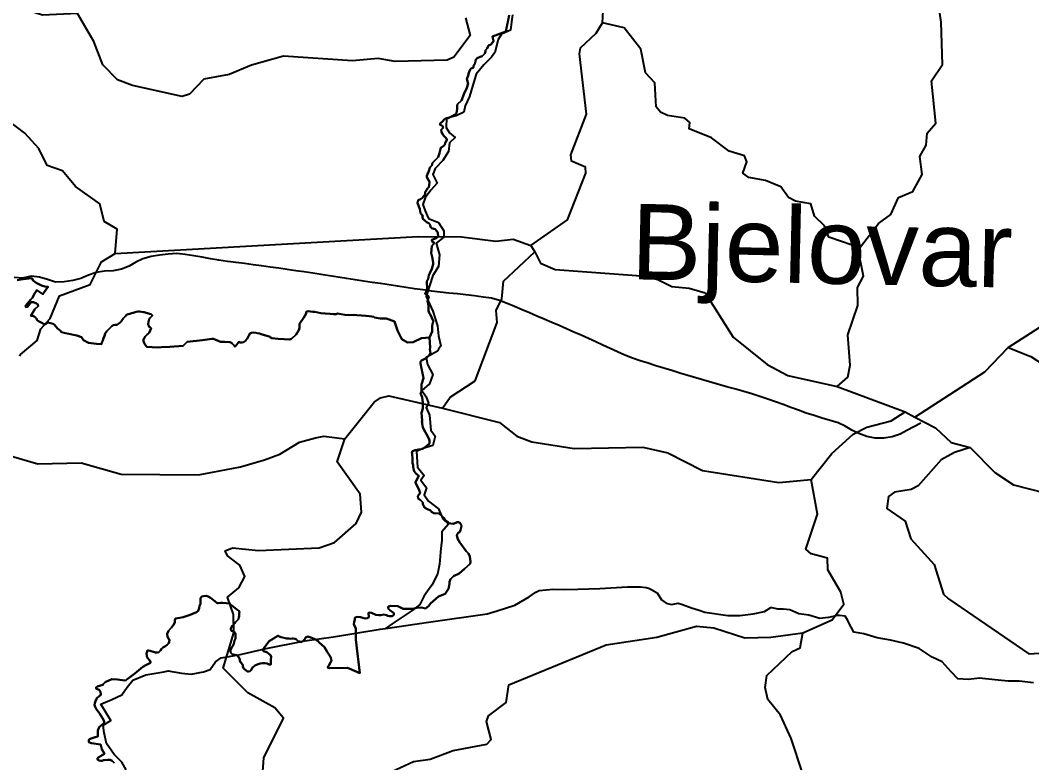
# Model space of a CAD drawing. Header units: metres. Extents: x 13.21 to 19.52, y 42.14 to 46.62.
# Drawn here: x 16.5795 to 16.88, y 45.7957 to 46.0163 of the extents above; entities that cross this region are included whole.
import ezdxf

# ---------------------------------------------------------------- set-up
doc = ezdxf.new("R2010")
doc.units = ezdxf.units.M
doc.header["$MEASUREMENT"] = 0
for name, color, linetype in [('CESTE', 5, 'Continuous'), ('hr', 9, 'Continuous'), ('naziv_veci', 1, 'Continuous'), ('PRUGE', 7, 'Continuous'), ('RIJEKE', 4, 'Continuous')]:
    doc.layers.add(name, color=color, linetype=linetype)
doc.styles.get("Standard").update_dxf_attribs({"font": 'arial.ttf'})

msp = doc.modelspace()

# ---------------------------------------------------------------- linework, layer by layer
at = {"layer": 'CESTE'}
for p, q in [((16.73117, 45.94938), (16.73235, 45.9475)), ((16.5794, 45.91652), (16.57965, 45.91697)), ((16.82217, 45.9075), (16.84237, 45.8999)), ((16.84237, 45.8999), (16.84521, 45.89838))]:
    msp.add_line(p, q, dxfattribs=at)
for points in [[(16.82839, 45.94806), (16.83441, 45.95594), (16.83808, 45.95853), (16.84034, 45.96358), (16.84466, 45.96536), (16.84742, 45.97041), (16.84674, 45.97576), (16.84861, 45.97912), (16.84891, 45.98271), (16.85147, 45.98573), (16.85019, 45.99826), (16.85349, 46.00312), (16.8531, 46.01566), (16.85222, 46.02105), (16.84919, 46.02387), (16.84891, 46.02563), (16.85241, 46.0343), (16.85076, 46.03956), (16.85314, 46.04467), (16.86555, 46.05096), (16.87534, 46.0486), (16.8811, 46.04495)], [(16.60776, 45.947), (16.60827, 45.95419), (16.6045, 45.95645), (16.60316, 45.96174), (16.59595, 45.96686), (16.59211, 45.97152), (16.58757, 45.97309), (16.58501, 45.9782), (16.58089, 45.98277), (16.57389, 45.98809), (16.56749, 45.99093), (16.56601, 45.99435), (16.56465, 45.99591), (16.56037, 45.99776), (16.55754, 46.00276), (16.55075, 46.00529), (16.54793, 46.00835), (16.54612, 46.01356), (16.54703, 46.02383)], [(16.71175, 46.01701), (16.71318, 46.01176), (16.70829, 46.00533), (16.70638, 46.00445), (16.69087, 46.00403), (16.68581, 46.00489), (16.67819, 46.00424), (16.65767, 46.00562), (16.64819, 46.00296), (16.6416, 46.00018), (16.6341, 45.99881), (16.62978, 45.99432), (16.62761, 45.9936), (16.6129, 45.99693), (16.60838, 45.9986), (16.60406, 46.00302), (16.60143, 46.00998), (16.59656, 46.01824), (16.58618, 46.01777), (16.58396, 46.01847), (16.58015, 46.02459)], [(16.75251, 46.01555), (16.75277, 46.0209), (16.74955, 46.02405)], [(16.73117, 45.94938), (16.74208, 45.95698), (16.74752, 45.97089), (16.74739, 45.97263), (16.74326, 45.97441), (16.74304, 45.97628), (16.74774, 45.98842), (16.7456, 46.00632), (16.74595, 46.00807), (16.75055, 46.01243), (16.75251, 46.01555)], [(16.82839, 45.94806), (16.82666, 45.94944), (16.81974, 45.9518), (16.81844, 45.95515), (16.81544, 45.95807), (16.8143, 45.9617), (16.80979, 45.9625), (16.80772, 45.96363), (16.80542, 45.96677), (16.80093, 45.96862), (16.79592, 45.96953), (16.79411, 45.97088), (16.7953, 45.97419), (16.79466, 45.97599), (16.79013, 45.97742), (16.78481, 45.98131), (16.77816, 45.98399), (16.77837, 45.98589), (16.77691, 45.98715), (16.77173, 45.98794), (16.76969, 45.98893), (16.7684, 45.99051), (16.76801, 45.99767), (16.76525, 46.00065), (16.76385, 46.00773), (16.7589, 46.01402), (16.75251, 46.01555)], [(16.873, 45.9191), (16.88235, 45.92514), (16.88623, 45.93184), (16.88629, 45.93896), (16.89128, 45.94914), (16.89225, 45.9634), (16.89514, 45.97029), (16.89419, 45.98106), (16.89677, 45.98845)], [(16.60776, 45.947), (16.69775, 45.95207), (16.71063, 45.95193), (16.72075, 45.95066), (16.72592, 45.95125), (16.73117, 45.94938)], [(16.57965, 45.91697), (16.5846, 45.92111), (16.58563, 45.92459), (16.58843, 45.92765), (16.5912, 45.93442), (16.60034, 45.93773), (16.60362, 45.94455), (16.60776, 45.947)], [(16.70496, 45.90107), (16.70725, 45.90427), (16.71466, 45.90917), (16.7212, 45.92651), (16.72089, 45.93008), (16.72254, 45.93349), (16.7231, 45.93878), (16.73235, 45.9475)], [(16.73235, 45.9475), (16.73407, 45.94414), (16.73839, 45.94226), (16.76399, 45.94035), (16.76894, 45.93928), (16.77311, 45.93721), (16.77824, 45.93672), (16.78294, 45.93525), (16.79126, 45.92215), (16.80136, 45.91397), (16.80755, 45.91078), (16.82217, 45.9075)], [(16.82217, 45.9075), (16.82532, 45.91023), (16.826, 45.91384), (16.82534, 45.92277), (16.82827, 45.93152), (16.82825, 45.93685), (16.83001, 45.94029), (16.82839, 45.94806)], [(16.84521, 45.89838), (16.86599, 45.91179), (16.873, 45.9191)], [(16.873, 45.9191), (16.87969, 45.91638), (16.88334, 45.91397)], [(16.67598, 45.89187), (16.68469, 45.90286), (16.68657, 45.90408), (16.68899, 45.9047), (16.70496, 45.90107)], [(16.70496, 45.90107), (16.72191, 45.89675), (16.727, 45.89274), (16.73148, 45.89099), (16.74403, 45.889), (16.76449, 45.88941), (16.77187, 45.8878), (16.78219, 45.88251), (16.8048, 45.87897), (16.8144, 45.87979)], [(16.8144, 45.87979), (16.82062, 45.88758), (16.8269, 45.89327), (16.83097, 45.89541), (16.83818, 45.89728), (16.84237, 45.8999)], [(16.84521, 45.89838), (16.85139, 45.89517), (16.85605, 45.89087), (16.86172, 45.88932)], [(16.57527, 45.88725), (16.58478, 45.88452), (16.59761, 45.88481), (16.60946, 45.88144), (16.6325, 45.88125), (16.64497, 45.88359), (16.65207, 45.88569), (16.65666, 45.88733), (16.66245, 45.89091), (16.66726, 45.89226), (16.66972, 45.89274), (16.67598, 45.89187)], [(16.65146, 45.79177), (16.65186, 45.79716), (16.65767, 45.80896), (16.65516, 45.81201), (16.64711, 45.81649), (16.63975, 45.82378), (16.64299, 45.83432), (16.64289, 45.83971), (16.64112, 45.84484), (16.64442, 45.84769), (16.64623, 45.85105), (16.64475, 45.85443), (16.64105, 45.85714), (16.64036, 45.8586), (16.64262, 45.85955), (16.65031, 45.85879), (16.66831, 45.85954), (16.67288, 45.86115), (16.67933, 45.86677), (16.6809, 45.87014), (16.68048, 45.8755), (16.67366, 45.8851), (16.67598, 45.89187)], [(16.86172, 45.88932), (16.85697, 45.88789), (16.85301, 45.88564), (16.84627, 45.87798), (16.84419, 45.87691), (16.83921, 45.87609), (16.83743, 45.87474), (16.83692, 45.87124), (16.84241, 45.86747), (16.84408, 45.86219), (16.85098, 45.85461), (16.85379, 45.84581), (16.85521, 45.84441), (16.87908, 45.82809), (16.88678, 45.82855), (16.89137, 45.82717), (16.89524, 45.81857), (16.89684, 45.81724), (16.90268, 45.81593)], [(16.86172, 45.88932), (16.86903, 45.88193), (16.87458, 45.87823), (16.88424, 45.87573), (16.89051, 45.87261), (16.89552, 45.87281), (16.91847, 45.86468), (16.92551, 45.85719), (16.93089, 45.85333), (16.93315, 45.85248), (16.94079, 45.85192), (16.95122, 45.84161), (16.95834, 45.83591)], [(16.81196, 45.83428), (16.82064, 45.83811), (16.82415, 45.84283), (16.8233, 45.84633), (16.81944, 45.85297), (16.81932, 45.85642), (16.81442, 45.85779), (16.81282, 45.85914), (16.81636, 45.86956), (16.8144, 45.87979)], [(16.65185, 45.7871), (16.65841, 45.78434), (16.6708, 45.78198), (16.67596, 45.78159), (16.68297, 45.78384), (16.68657, 45.7904), (16.68986, 45.79313), (16.69638, 45.79604), (16.70133, 45.79675), (16.70807, 45.79931), (16.71808, 45.80122), (16.7194, 45.80264), (16.71803, 45.80792), (16.71865, 45.80963), (16.72386, 45.81357), (16.72468, 45.81886), (16.75353, 45.83068), (16.76856, 45.83297), (16.78041, 45.8363), (16.78549, 45.83574), (16.79478, 45.83281), (16.80249, 45.83299), (16.81196, 45.83428)], [(16.81193, 45.79242), (16.80848, 45.80294), (16.8053, 45.80978), (16.80153, 45.81449), (16.80082, 45.81806), (16.80131, 45.82162), (16.80885, 45.82878), (16.81113, 45.82979), (16.81196, 45.83428)]]:
    msp.add_lwpolyline(points, dxfattribs=at)
at = {"layer": 'hr'}
for points in [[(16.7247, 46.01774), (16.72379, 46.01298), (16.71976, 46.01141), (16.72007, 46.01015), (16.71994, 46.00975), (16.71929, 46.00908), (16.71865, 46.00877), (16.71837, 46.00841), (16.71824, 46.00785), (16.71774, 46.00734), (16.71776, 46.00703), (16.71747, 46.00643), (16.71677, 46.00556), (16.71611, 46.00545), (16.71526, 46.00504), (16.71475, 46.00437), (16.7147, 46.00409), (16.71455, 46.00336), (16.71415, 46.00269), (16.71416, 46.00219), (16.71342, 46.00193), (16.71309, 46.00143), (16.71269, 46.00033), (16.71265, 46.00023), (16.71263, 46.00014), (16.7122, 45.99874), (16.71253, 45.9975), (16.71216, 45.99623), (16.71141, 45.99454), (16.71057, 45.99244), (16.70942, 45.99137), (16.70927, 45.99095), (16.70927, 45.98995), (16.70909, 45.9887), (16.70875, 45.98825), (16.70757, 45.98767), (16.70661, 45.9872), (16.70583, 45.98713), (16.70549, 45.98685), (16.70493, 45.98616), (16.70436, 45.98572), (16.70419, 45.98541), (16.70421, 45.98524), (16.70476, 45.98504), (16.70494, 45.98484), (16.70511, 45.9845), (16.70494, 45.9841), (16.70451, 45.98373), (16.70461, 45.98311), (16.70499, 45.98243), (16.70624, 45.98092), (16.7062, 45.98069), (16.70576, 45.97988), (16.70567, 45.97925), (16.70545, 45.97902), (16.70445, 45.97835), (16.70432, 45.97809), (16.7041, 45.97674), (16.70361, 45.97562), (16.70202, 45.97392), (16.70173, 45.97317), (16.70124, 45.97258), (16.70105, 45.97223), (16.70103, 45.97177), (16.70029, 45.9701), (16.70026, 45.96964), (16.70108, 45.96823), (16.70095, 45.9672), (16.70084, 45.96674), (16.70077, 45.96655), (16.70049, 45.96625), (16.69995, 45.9655), (16.69983, 45.96525), (16.69982, 45.96464), (16.69901, 45.96347), (16.69841, 45.96308), (16.69767, 45.96282), (16.69752, 45.96203), (16.6982, 45.96014), (16.69846, 45.95901), (16.69866, 45.95859), (16.69887, 45.95848), (16.6991, 45.95829), (16.69903, 45.95793), (16.69903, 45.95766), (16.69924, 45.95722), (16.70035, 45.95615), (16.70087, 45.95599), (16.70115, 45.95572), (16.70128, 45.9553), (16.70152, 45.9547), (16.70169, 45.95453), (16.70276, 45.95416), (16.70359, 45.95322), (16.70365, 45.95194), (16.70305, 45.95158), (16.70177, 45.95102), (16.70186, 45.95056), (16.70233, 45.9502), (16.70233, 45.94996), (16.70219, 45.94961), (16.70177, 45.94924), (16.70164, 45.9481), (16.70164, 45.94789), (16.70162, 45.94715), (16.7017, 45.94682), (16.70198, 45.94553), (16.70221, 45.94416), (16.70217, 45.94383), (16.70177, 45.94238), (16.70118, 45.94113), (16.70092, 45.9405), (16.70072, 45.93937), (16.70041, 45.93894), (16.70026, 45.93858), (16.70031, 45.93806), (16.70029, 45.93776), (16.70038, 45.93728), (16.70039, 45.93674), (16.70022, 45.93591), (16.70002, 45.93541), (16.69983, 45.93517), (16.6998, 45.93501), (16.70012, 45.93471), (16.70064, 45.93441), (16.70087, 45.93414), (16.70062, 45.93324), (16.70051, 45.93284), (16.70078, 45.93139), (16.70081, 45.92995), (16.70086, 45.92963), (16.70107, 45.92917), (16.7013, 45.92892), (16.70226, 45.92679), (16.70206, 45.92647), (16.7019, 45.92547), (16.70186, 45.92384), (16.70108, 45.92203), (16.69869, 45.92186), (16.69623, 45.92066), (16.69451, 45.92053), (16.69285, 45.92152), (16.69162, 45.9241), (16.69065, 45.92676), (16.68908, 45.92739), (16.68818, 45.92763), (16.68641, 45.92769), (16.6847, 45.92792), (16.68454, 45.92817), (16.684, 45.9283), (16.6832, 45.92839), (16.68216, 45.92847), (16.68092, 45.92855), (16.67954, 45.92869), (16.67946, 45.9287), (16.67848, 45.92875), (16.67718, 45.92868), (16.67589, 45.92874), (16.6738, 45.92913), (16.67339, 45.92894), (16.67255, 45.92898), (16.67155, 45.92904), (16.67014, 45.92915), (16.66878, 45.9293), (16.667, 45.9296), (16.66639, 45.92967), (16.66573, 45.92978), (16.66515, 45.92984), (16.66452, 45.92975), (16.66447, 45.92965), (16.66442, 45.9293), (16.66438, 45.92892), (16.66373, 45.92799), (16.66249, 45.92605), (16.66243, 45.9249), (16.66229, 45.92422), (16.66173, 45.9234), (16.66147, 45.9229), (16.66013, 45.92166), (16.65947, 45.92139), (16.65787, 45.92148), (16.65614, 45.92162), (16.65426, 45.92184), (16.65351, 45.9223), (16.65206, 45.92271), (16.65109, 45.92304), (16.65061, 45.92323), (16.64994, 45.92333), (16.64953, 45.9234), (16.64881, 45.92347), (16.64825, 45.92344), (16.64793, 45.92335), (16.64776, 45.92326), (16.64765, 45.923), (16.64753, 45.92271), (16.64731, 45.92237), (16.64713, 45.922), (16.64688, 45.92166), (16.64666, 45.9213), (16.64646, 45.92104), (16.64615, 45.92079), (16.6458, 45.92063), (16.64541, 45.92057), (16.64489, 45.92056), (16.64464, 45.92062), (16.64444, 45.92075), (16.64359, 45.91951), (16.64334, 45.91935), (16.64325, 45.91936), (16.64303, 45.91964), (16.6428, 45.91999), (16.64252, 45.92029), (16.64207, 45.92055), (16.64174, 45.92065), (16.64034, 45.92072), (16.63901, 45.92073), (16.6369, 45.92161), (16.63642, 45.92158), (16.63363, 45.92122), (16.6291, 45.92078), (16.62788, 45.91951), (16.62391, 45.91924), (16.62147, 45.91915), (16.62071, 45.91908), (16.61872, 45.91916), (16.61712, 45.91927), (16.61671, 45.91975), (16.6166, 45.91987), (16.61644, 45.92024), (16.61626, 45.92065), (16.61613, 45.92092), (16.61614, 45.92138), (16.61627, 45.92166), (16.61644, 45.92196), (16.61667, 45.92234), (16.61697, 45.92263), (16.61725, 45.92291), (16.61751, 45.92315), (16.61781, 45.92345), (16.61846, 45.92479), (16.61812, 45.92505), (16.6178, 45.92518), (16.6177, 45.92548), (16.61757, 45.92588), (16.61757, 45.92619), (16.61765, 45.9266), (16.61774, 45.92711), (16.61784, 45.92749), (16.61801, 45.92775), (16.61822, 45.92797), (16.61876, 45.9285), (16.61871, 45.9287), (16.6184, 45.92893), (16.61787, 45.92909), (16.61631, 45.92953), (16.61612, 45.92959), (16.61554, 45.92969), (16.61497, 45.92973), (16.6145, 45.92972), (16.61397, 45.92964), (16.61306, 45.92933), (16.61261, 45.92924), (16.61203, 45.92909), (16.61158, 45.92893), (16.61113, 45.92873), (16.61075, 45.92834), (16.6104, 45.92796), (16.61008, 45.92764), (16.60955, 45.92678), (16.60918, 45.92648), (16.6088, 45.9262), (16.60854, 45.92597), (16.60828, 45.92577), (16.60801, 45.92578), (16.60761, 45.9258), (16.60714, 45.92568), (16.6067, 45.92535), (16.60649, 45.92515), (16.60626, 45.92494), (16.60581, 45.92454), (16.60525, 45.92394), (16.6048, 45.92325), (16.60459, 45.92253), (16.60427, 45.92182), (16.60402, 45.92116), (16.6038, 45.92051), (16.60367, 45.92008), (16.60214, 45.9201), (16.59983, 45.92039), (16.59836, 45.9212), (16.59768, 45.92209), (16.5963, 45.92259), (16.59296, 45.92328), (16.59177, 45.92365), (16.59134, 45.92411), (16.59055, 45.92465), (16.58966, 45.92583), (16.5893, 45.9261), (16.58769, 45.92648), (16.58728, 45.92623), (16.58692, 45.92598), (16.58679, 45.92601), (16.58643, 45.9261), (16.58614, 45.92626), (16.58553, 45.92661), (16.58495, 45.9269), (16.58457, 45.92719), (16.58442, 45.92742), (16.58433, 45.92763), (16.58407, 45.92798), (16.58368, 45.92826), (16.58331, 45.92842), (16.58296, 45.92847), (16.58263, 45.92845), (16.58384, 45.9304), (16.5849, 45.93136), (16.58477, 45.93184), (16.58433, 45.93216), (16.58343, 45.93248), (16.58277, 45.93253), (16.58168, 45.93113), (16.58121, 45.93101), (16.58108, 45.9314), (16.58263, 45.9333), (16.5832, 45.93379), (16.58362, 45.93485), (16.58447, 45.93608), (16.58624, 45.93491), (16.58731, 45.93651), (16.58781, 45.93705), (16.58687, 45.93719), (16.58584, 45.9375), (16.58469, 45.93805), (16.58395, 45.93846), (16.58334, 45.93899), (16.58294, 45.93964), (16.58036, 45.93934), (16.57866, 45.93908)], [(16.60744, 45.79563), (16.60715, 45.79593), (16.60681, 45.79624), (16.60662, 45.7964), (16.60626, 45.79652), (16.60599, 45.79657), (16.60557, 45.79655), (16.60447, 45.79647), (16.60427, 45.79641), (16.60401, 45.79633), (16.60374, 45.79624), (16.60347, 45.79627), (16.60298, 45.79635), (16.60257, 45.79655), (16.60245, 45.79682), (16.60243, 45.79701), (16.60258, 45.79716), (16.60382, 45.79798), (16.60459, 45.79832), (16.60372, 45.79975), (16.60348, 45.80092), (16.60332, 45.80107), (16.60066, 45.80151), (16.59992, 45.80183), (16.59987, 45.80219), (16.5999, 45.80243), (16.5999, 45.80248), (16.60032, 45.80281), (16.60093, 45.80303), (16.60181, 45.80324), (16.60254, 45.8035), (16.6026, 45.80524), (16.60299, 45.8063), (16.60431, 45.80741), (16.60441, 45.80781), (16.60424, 45.80843), (16.60315, 45.81023), (16.60207, 45.81172), (16.60179, 45.81229), (16.60162, 45.8129), (16.60166, 45.81335), (16.60195, 45.8143), (16.60241, 45.81499), (16.60338, 45.81574), (16.60343, 45.8161), (16.60335, 45.81675), (16.60317, 45.81708), (16.60297, 45.81733), (16.60218, 45.81761), (16.60197, 45.81794), (16.60243, 45.81834), (16.60268, 45.8184), (16.6031, 45.81849), (16.60408, 45.81881), (16.60427, 45.81909), (16.60469, 45.81953), (16.60494, 45.81972), (16.60582, 45.82016), (16.6067, 45.82047), (16.60841, 45.82042), (16.61061, 45.82011), (16.61102, 45.82023), (16.61133, 45.82056), (16.61193, 45.82104), (16.61359, 45.82223), (16.61593, 45.82415), (16.61685, 45.82467), (16.61824, 45.82538), (16.61817, 45.82563), (16.61791, 45.82618), (16.61721, 45.82696), (16.6171, 45.82747), (16.61707, 45.82812), (16.61736, 45.82908), (16.61767, 45.82904), (16.61809, 45.82894), (16.61967, 45.82841), (16.62025, 45.82842), (16.6207, 45.82854), (16.62122, 45.82908), (16.62152, 45.82953), (16.62192, 45.82989), (16.62245, 45.83026), (16.62321, 45.83071), (16.62352, 45.83111), (16.62376, 45.83163), (16.62385, 45.83207), (16.62358, 45.83261), (16.62326, 45.83311), (16.62312, 45.83402), (16.62352, 45.83483), (16.62449, 45.83586), (16.62504, 45.83663), (16.62545, 45.83739), (16.62548, 45.83809), (16.62567, 45.83857), (16.62619, 45.83868), (16.62692, 45.83872), (16.62796, 45.83892), (16.62997, 45.83964), (16.63187, 45.84039), (16.63233, 45.84082), (16.63268, 45.84163), (16.63281, 45.84233), (16.63311, 45.84287), (16.63308, 45.84455), (16.63344, 45.84506), (16.63394, 45.84515), (16.63483, 45.84523), (16.63558, 45.84501), (16.63604, 45.8447), (16.63736, 45.84366), (16.63802, 45.84308), (16.63833, 45.84305), (16.63905, 45.84316), (16.63961, 45.84317), (16.64176, 45.84295), (16.64203, 45.84261), (16.64278, 45.84209), (16.64383, 45.84126), (16.64447, 45.84083), (16.64464, 45.84043), (16.64459, 45.84012), (16.64459, 45.83924), (16.6445, 45.83891), (16.64431, 45.8383), (16.64408, 45.83802), (16.64376, 45.83773), (16.64351, 45.83748), (16.64323, 45.83718), (16.64307, 45.83697), (16.64288, 45.83666), (16.64273, 45.83655), (16.64249, 45.83634), (16.64209, 45.8356), (16.64205, 45.83527), (16.64227, 45.83491), (16.6429, 45.8347), (16.64312, 45.83447), (16.64343, 45.83405), (16.64351, 45.83263), (16.64318, 45.83196), (16.64294, 45.83106), (16.6427, 45.8304), (16.64223, 45.82978), (16.642, 45.82909), (16.64196, 45.82872), (16.64211, 45.82832), (16.64243, 45.82799), (16.64333, 45.82779), (16.64386, 45.82761), (16.64408, 45.82743), (16.64428, 45.82725), (16.64471, 45.82642), (16.64477, 45.82599), (16.645, 45.82547), (16.64569, 45.82475), (16.64565, 45.82414), (16.64597, 45.82364), (16.64608, 45.82361), (16.64662, 45.82313), (16.64703, 45.82283), (16.64736, 45.82278), (16.6478, 45.82288), (16.64808, 45.82317), (16.64825, 45.82347), (16.64841, 45.82377), (16.64859, 45.82406), (16.64888, 45.82432), (16.64922, 45.82455), (16.64968, 45.82476), (16.65023, 45.825), (16.65075, 45.82515), (16.6514, 45.82526), (16.65187, 45.82532), (16.65229, 45.82528), (16.65289, 45.82513), (16.65322, 45.82493), (16.65349, 45.82485), (16.65375, 45.82483), (16.65393, 45.8249), (16.65395, 45.82529), (16.65395, 45.82537), (16.65391, 45.8258), (16.65399, 45.82638), (16.65403, 45.82711), (16.65386, 45.82769), (16.6528, 45.82855), (16.65179, 45.82879), (16.65163, 45.8292), (16.65218, 45.83008), (16.65349, 45.83183), (16.65602, 45.83343), (16.65621, 45.83339), (16.65647, 45.8332), (16.65703, 45.833), (16.65777, 45.83275), (16.65863, 45.83259), (16.65936, 45.83256), (16.65981, 45.83255), (16.66028, 45.83258), (16.66061, 45.83261), (16.66115, 45.8325), (16.66155, 45.83232), (16.66174, 45.83209), (16.66205, 45.83184), (16.66245, 45.83166), (16.6628, 45.83157), (16.66303, 45.83156), (16.66323, 45.8317), (16.66343, 45.83192), (16.66367, 45.83212), (16.66394, 45.83236), (16.66416, 45.83255), (16.66429, 45.83286), (16.66498, 45.8332), (16.66581, 45.83285), (16.66685, 45.83251), (16.66787, 45.83189), (16.66834, 45.83139), (16.66985, 45.82998), (16.67064, 45.82862), (16.67146, 45.82742), (16.67173, 45.82688), (16.67197, 45.82608), (16.67171, 45.8255), (16.67122, 45.82458), (16.67075, 45.82403), (16.67113, 45.82392), (16.67149, 45.82379), (16.6766, 45.82388), (16.67723, 45.82371), (16.68038, 45.82229), (16.67999, 45.82563), (16.67966, 45.82807), (16.6792, 45.83235), (16.67917, 45.8357), (16.67863, 45.83675), (16.67873, 45.83759), (16.67886, 45.8381), (16.6789, 45.83875), (16.67926, 45.83898), (16.67968, 45.83901), (16.68056, 45.83892), (16.68194, 45.8385), (16.68264, 45.83869), (16.68302, 45.83894), (16.68298, 45.84022), (16.6834, 45.84034), (16.68386, 45.84027), (16.68518, 45.83962), (16.68606, 45.8395), (16.68664, 45.8395), (16.68748, 45.83976), (16.68827, 45.83953), (16.68871, 45.83937), (16.6891, 45.83928), (16.68963, 45.83925), (16.69002, 45.83928), (16.69039, 45.83952), (16.69052, 45.83974), (16.69053, 45.84003), (16.69041, 45.84024), (16.68998, 45.8405), (16.68966, 45.84075), (16.68926, 45.84104), (16.68901, 45.8413), (16.68881, 45.8416), (16.68881, 45.84183), (16.68886, 45.84208), (16.68955, 45.8423), (16.69168, 45.84221), (16.69326, 45.84143), (16.69482, 45.84138), (16.69597, 45.84142), (16.69737, 45.84173), (16.69872, 45.84182), (16.69993, 45.84154), (16.70081, 45.84223), (16.7009, 45.84231), (16.70136, 45.84302), (16.70376, 45.84504), (16.70577, 45.8459), (16.70668, 45.84733), (16.70706, 45.84886), (16.70698, 45.84945), (16.70733, 45.85019), (16.70825, 45.85114), (16.7099, 45.85192), (16.71148, 45.85325), (16.71317, 45.85483), (16.71326, 45.85548), (16.71306, 45.85701), (16.71263, 45.85788), (16.71194, 45.85856), (16.7101, 45.86109), (16.70952, 45.86207), (16.70916, 45.8632), (16.70931, 45.86357), (16.70941, 45.86374), (16.70964, 45.86397), (16.70996, 45.86424), (16.71022, 45.86448), (16.71034, 45.8648), (16.71043, 45.86514), (16.71048, 45.86553), (16.71057, 45.86594), (16.71051, 45.86637), (16.71013, 45.86698), (16.70969, 45.86715), (16.7093, 45.86713), (16.7089, 45.86698), (16.70809, 45.86669), (16.70738, 45.86674), (16.70692, 45.86688), (16.70662, 45.86716), (16.70616, 45.8675), (16.70567, 45.86796), (16.70533, 45.86841), (16.70499, 45.86885), (16.70465, 45.86917), (16.70418, 45.8695), (16.70384, 45.86969), (16.7024, 45.86985), (16.70171, 45.87024), (16.70139, 45.87067), (16.70049, 45.87106), (16.69964, 45.87156), (16.69911, 45.8725), (16.6991, 45.87301), (16.69845, 45.8737), (16.69776, 45.87423), (16.69763, 45.87485), (16.69835, 45.87588), (16.698, 45.87664), (16.69693, 45.87899), (16.69756, 45.88021), (16.69787, 45.88089), (16.69699, 45.88158), (16.6968, 45.88191), (16.69654, 45.88227), (16.69641, 45.88265), (16.6963, 45.88303), (16.69626, 45.88365), (16.69619, 45.88411), (16.69603, 45.88466), (16.696, 45.8851), (16.69602, 45.88582), (16.69603, 45.88621), (16.69599, 45.88652), (16.69591, 45.88682), (16.69593, 45.88744), (16.69593, 45.88759), (16.69583, 45.88784), (16.69589, 45.88803), (16.69601, 45.88822), (16.6963, 45.88837), (16.69678, 45.88856), (16.6978, 45.88872), (16.69864, 45.88884), (16.69908, 45.88899), (16.69946, 45.88927), (16.69988, 45.88958), (16.70042, 45.88998), (16.70096, 45.89042), (16.70107, 45.89064), (16.70111, 45.89101), (16.70113, 45.89141), (16.70098, 45.89176), (16.70069, 45.89241), (16.70023, 45.8933), (16.69948, 45.89454), (16.69909, 45.89535), (16.699, 45.89588), (16.69892, 45.89634), (16.6989, 45.89673), (16.69884, 45.89709), (16.69894, 45.89736), (16.69874, 45.89969), (16.69907, 45.90092), (16.69913, 45.90263), (16.69894, 45.90427), (16.69856, 45.905), (16.69845, 45.90543), (16.69869, 45.90602), (16.69875, 45.90824), (16.69879, 45.90839), (16.69919, 45.90963), (16.69928, 45.90992), (16.6984, 45.9143), (16.69844, 45.91482), (16.69873, 45.91523), (16.70034, 45.91601), (16.70089, 45.91656), (16.70141, 45.91737), (16.70116, 45.91841), (16.7013, 45.91907), (16.70108, 45.92203), (16.70186, 45.92384), (16.7019, 45.92547), (16.70206, 45.92647), (16.70226, 45.92679), (16.7013, 45.92892), (16.70107, 45.92917), (16.70086, 45.92963), (16.70081, 45.92995), (16.70078, 45.93139), (16.70051, 45.93284), (16.70062, 45.93324), (16.70087, 45.93414), (16.70064, 45.93441), (16.70012, 45.93471), (16.6998, 45.93501), (16.69983, 45.93517), (16.70002, 45.93541), (16.70022, 45.93591), (16.70039, 45.93674), (16.70038, 45.93728), (16.70029, 45.93776), (16.70031, 45.93806), (16.70026, 45.93858), (16.70041, 45.93894), (16.70072, 45.93937), (16.70092, 45.9405), (16.70118, 45.94113), (16.70177, 45.94238), (16.70217, 45.94383), (16.70221, 45.94416), (16.70198, 45.94553), (16.7017, 45.94682), (16.70162, 45.94715), (16.70164, 45.94789), (16.70164, 45.9481), (16.70177, 45.94924), (16.70219, 45.94961), (16.70233, 45.94996), (16.70233, 45.9502), (16.70186, 45.95056), (16.70177, 45.95102), (16.70305, 45.95158), (16.70365, 45.95194), (16.70359, 45.95322), (16.70276, 45.95416), (16.70169, 45.95453), (16.70152, 45.9547), (16.70128, 45.9553), (16.70115, 45.95572), (16.70087, 45.95599), (16.70035, 45.95615), (16.69924, 45.95722), (16.69903, 45.95766), (16.69903, 45.95793), (16.6991, 45.95829), (16.69887, 45.95848), (16.69866, 45.95859), (16.69846, 45.95901), (16.6982, 45.96014), (16.69752, 45.96203), (16.69767, 45.96282), (16.69841, 45.96308), (16.69901, 45.96347), (16.69982, 45.96464), (16.69983, 45.96525), (16.69995, 45.9655), (16.70049, 45.96625), (16.70077, 45.96655), (16.70084, 45.96674), (16.70095, 45.9672), (16.70108, 45.96823), (16.70026, 45.96964), (16.70029, 45.9701), (16.70103, 45.97177), (16.70105, 45.97223), (16.70124, 45.97258), (16.70173, 45.97317), (16.70202, 45.97392), (16.70361, 45.97562), (16.7041, 45.97674), (16.70432, 45.97809), (16.70445, 45.97835), (16.70545, 45.97902), (16.70567, 45.97925), (16.70576, 45.97988), (16.7062, 45.98069), (16.70624, 45.98092), (16.70499, 45.98243), (16.70461, 45.98311), (16.70451, 45.98373), (16.70494, 45.9841), (16.70511, 45.9845), (16.70494, 45.98484), (16.70476, 45.98504), (16.70421, 45.98524), (16.70419, 45.98541), (16.70436, 45.98572), (16.70493, 45.98616), (16.70549, 45.98685), (16.70583, 45.98713), (16.70661, 45.9872), (16.70757, 45.98767), (16.70875, 45.98825), (16.70909, 45.9887), (16.70927, 45.98995), (16.70927, 45.99095), (16.70942, 45.99137), (16.71057, 45.99244), (16.71141, 45.99454), (16.71216, 45.99623), (16.71253, 45.9975), (16.7122, 45.99874), (16.71263, 46.00014), (16.71265, 46.00023), (16.71269, 46.00033), (16.71309, 46.00143), (16.71342, 46.00193), (16.71416, 46.00219), (16.71415, 46.00269), (16.71455, 46.00336), (16.7147, 46.00409), (16.71475, 46.00437), (16.71526, 46.00504), (16.71611, 46.00545), (16.71677, 46.00556), (16.71747, 46.00643), (16.71776, 46.00703), (16.71774, 46.00734), (16.71824, 46.00785), (16.71837, 46.00841), (16.71865, 46.00877), (16.71929, 46.00908), (16.71994, 46.00975), (16.72007, 46.01015), (16.71976, 46.01141), (16.72379, 46.01298), (16.7247, 46.01774)], [(16.57866, 45.93908), (16.58036, 45.93934), (16.58294, 45.93964), (16.58334, 45.93899), (16.58395, 45.93846), (16.58469, 45.93805), (16.58584, 45.9375), (16.58687, 45.93719), (16.58781, 45.93705), (16.58731, 45.93651), (16.58624, 45.93491), (16.58447, 45.93608), (16.58362, 45.93485), (16.5832, 45.93379), (16.58263, 45.9333), (16.58108, 45.9314), (16.58121, 45.93101), (16.58168, 45.93113), (16.58277, 45.93253), (16.58343, 45.93248), (16.58433, 45.93216), (16.58477, 45.93184), (16.5849, 45.93136), (16.58384, 45.9304), (16.58263, 45.92845), (16.58296, 45.92847), (16.58331, 45.92842), (16.58368, 45.92826), (16.58407, 45.92798), (16.58433, 45.92763), (16.58442, 45.92742), (16.58457, 45.92719), (16.58495, 45.9269), (16.58553, 45.92661), (16.58614, 45.92626), (16.58643, 45.9261), (16.58679, 45.92601), (16.58692, 45.92598), (16.58728, 45.92623), (16.58769, 45.92648), (16.5893, 45.9261), (16.58966, 45.92583), (16.59055, 45.92465), (16.59134, 45.92411), (16.59177, 45.92365), (16.59296, 45.92328), (16.5963, 45.92259), (16.59768, 45.92209), (16.59836, 45.9212), (16.59983, 45.92039), (16.60214, 45.9201), (16.60367, 45.92008), (16.6038, 45.92051), (16.60402, 45.92116), (16.60427, 45.92182), (16.60459, 45.92253), (16.6048, 45.92325), (16.60525, 45.92394), (16.60581, 45.92454), (16.60626, 45.92494), (16.60649, 45.92515), (16.6067, 45.92535), (16.60714, 45.92568), (16.60761, 45.9258), (16.60801, 45.92578), (16.60828, 45.92577), (16.60854, 45.92597), (16.6088, 45.9262), (16.60918, 45.92648), (16.60955, 45.92678), (16.61008, 45.92764), (16.6104, 45.92796), (16.61075, 45.92834), (16.61113, 45.92873), (16.61158, 45.92893), (16.61203, 45.92909), (16.61261, 45.92924), (16.61306, 45.92933), (16.61397, 45.92964), (16.6145, 45.92972), (16.61497, 45.92973), (16.61554, 45.92969), (16.61612, 45.92959), (16.61631, 45.92953), (16.61787, 45.92909), (16.6184, 45.92893), (16.61871, 45.9287), (16.61876, 45.9285), (16.61822, 45.92797), (16.61801, 45.92775), (16.61784, 45.92749), (16.61774, 45.92711), (16.61765, 45.9266), (16.61757, 45.92619), (16.61757, 45.92588), (16.6177, 45.92548), (16.6178, 45.92518), (16.61812, 45.92505), (16.61846, 45.92479), (16.61781, 45.92345), (16.61751, 45.92315), (16.61725, 45.92291), (16.61697, 45.92263), (16.61667, 45.92234), (16.61644, 45.92196), (16.61627, 45.92166), (16.61614, 45.92138), (16.61613, 45.92092), (16.61626, 45.92065), (16.61644, 45.92024), (16.6166, 45.91987), (16.61671, 45.91975), (16.61712, 45.91927), (16.61872, 45.91916), (16.62071, 45.91908), (16.62147, 45.91915), (16.62391, 45.91924), (16.62788, 45.91951), (16.6291, 45.92078), (16.63363, 45.92122), (16.63642, 45.92158), (16.6369, 45.92161), (16.63901, 45.92073), (16.64034, 45.92072), (16.64174, 45.92065), (16.64207, 45.92055), (16.64252, 45.92029), (16.6428, 45.91999), (16.64303, 45.91964), (16.64325, 45.91936), (16.64334, 45.91935), (16.64359, 45.91951), (16.64444, 45.92075), (16.64464, 45.92062), (16.64489, 45.92056), (16.64541, 45.92057), (16.6458, 45.92063), (16.64615, 45.92079), (16.64646, 45.92104), (16.64666, 45.9213), (16.64688, 45.92166), (16.64713, 45.922), (16.64731, 45.92237), (16.64753, 45.92271), (16.64765, 45.923), (16.64776, 45.92326), (16.64793, 45.92335), (16.64825, 45.92344), (16.64881, 45.92347), (16.64953, 45.9234), (16.64994, 45.92333), (16.65061, 45.92323), (16.65109, 45.92304), (16.65206, 45.92271), (16.65351, 45.9223), (16.65426, 45.92184), (16.65614, 45.92162), (16.65787, 45.92148), (16.65947, 45.92139), (16.66013, 45.92166), (16.66147, 45.9229), (16.66173, 45.9234), (16.66229, 45.92422), (16.66243, 45.9249), (16.66249, 45.92605), (16.66373, 45.92799), (16.66438, 45.92892), (16.66442, 45.9293), (16.66447, 45.92965), (16.66452, 45.92975), (16.66515, 45.92984), (16.66573, 45.92978), (16.66639, 45.92967), (16.667, 45.9296), (16.66878, 45.9293), (16.67014, 45.92915), (16.67155, 45.92904), (16.67255, 45.92898), (16.67339, 45.92894), (16.6738, 45.92913), (16.67589, 45.92874), (16.67718, 45.92868), (16.67848, 45.92875), (16.67946, 45.9287), (16.67954, 45.92869), (16.68092, 45.92855), (16.68216, 45.92847), (16.6832, 45.92839), (16.684, 45.9283), (16.68454, 45.92817), (16.6847, 45.92792), (16.68641, 45.92769), (16.68818, 45.92763), (16.68908, 45.92739), (16.69065, 45.92676), (16.69162, 45.9241), (16.69285, 45.92152), (16.69451, 45.92053), (16.69623, 45.92066), (16.69869, 45.92186), (16.70108, 45.92203), (16.7013, 45.91907), (16.70116, 45.91841), (16.70141, 45.91737), (16.70089, 45.91656), (16.70034, 45.91601), (16.69873, 45.91523), (16.69844, 45.91482), (16.6984, 45.9143), (16.69928, 45.90992), (16.69919, 45.90963), (16.69879, 45.90839), (16.69875, 45.90824), (16.69869, 45.90602), (16.69845, 45.90543), (16.69856, 45.905), (16.69894, 45.90427), (16.69913, 45.90263), (16.69907, 45.90092), (16.69874, 45.89969), (16.69894, 45.89736), (16.69884, 45.89709), (16.6989, 45.89673), (16.69892, 45.89634), (16.699, 45.89588), (16.69909, 45.89535), (16.69948, 45.89454), (16.70023, 45.8933), (16.70069, 45.89241), (16.70098, 45.89176), (16.70113, 45.89141), (16.70111, 45.89101), (16.70107, 45.89064), (16.70096, 45.89042), (16.70042, 45.88998), (16.69988, 45.88958), (16.69946, 45.88927), (16.69908, 45.88899), (16.69864, 45.88884), (16.6978, 45.88872), (16.69678, 45.88856), (16.6963, 45.88837), (16.69601, 45.88822), (16.69589, 45.88803), (16.69583, 45.88784), (16.69593, 45.88759), (16.69593, 45.88744), (16.69591, 45.88682), (16.69599, 45.88652), (16.69603, 45.88621), (16.69602, 45.88582), (16.696, 45.8851), (16.69603, 45.88466), (16.69619, 45.88411), (16.69626, 45.88365), (16.6963, 45.88303), (16.69641, 45.88265), (16.69654, 45.88227), (16.6968, 45.88191), (16.69699, 45.88158), (16.69787, 45.88089), (16.69756, 45.88021), (16.69693, 45.87899), (16.698, 45.87664), (16.69835, 45.87588), (16.69763, 45.87485), (16.69776, 45.87423), (16.69845, 45.8737), (16.6991, 45.87301), (16.69911, 45.8725), (16.69964, 45.87156), (16.70049, 45.87106), (16.70139, 45.87067), (16.70171, 45.87024), (16.7024, 45.86985), (16.70384, 45.86969), (16.70418, 45.8695), (16.70465, 45.86917), (16.70499, 45.86885), (16.70533, 45.86841), (16.70567, 45.86796), (16.70616, 45.8675), (16.70662, 45.86716), (16.70692, 45.86688), (16.70738, 45.86674), (16.70809, 45.86669), (16.7089, 45.86698), (16.7093, 45.86713), (16.70969, 45.86715), (16.71013, 45.86698), (16.71051, 45.86637), (16.71057, 45.86594), (16.71048, 45.86553), (16.71043, 45.86514), (16.71034, 45.8648), (16.71022, 45.86448), (16.70996, 45.86424), (16.70964, 45.86397), (16.70941, 45.86374), (16.70931, 45.86357), (16.70916, 45.8632), (16.70952, 45.86207), (16.7101, 45.86109), (16.71194, 45.85856), (16.71263, 45.85788), (16.71306, 45.85701), (16.71326, 45.85548), (16.71317, 45.85483), (16.71148, 45.85325), (16.7099, 45.85192), (16.70825, 45.85114), (16.70733, 45.85019), (16.70698, 45.84945), (16.70706, 45.84886), (16.70668, 45.84733), (16.70577, 45.8459), (16.70376, 45.84504), (16.70136, 45.84302), (16.7009, 45.84231), (16.70081, 45.84223), (16.69993, 45.84154), (16.69872, 45.84182), (16.69737, 45.84173), (16.69597, 45.84142), (16.69482, 45.84138), (16.69326, 45.84143), (16.69168, 45.84221), (16.68955, 45.8423), (16.68886, 45.84208), (16.68881, 45.84183), (16.68881, 45.8416), (16.68901, 45.8413), (16.68926, 45.84104), (16.68966, 45.84075), (16.68998, 45.8405), (16.69041, 45.84024), (16.69053, 45.84003), (16.69052, 45.83974), (16.69039, 45.83952), (16.69002, 45.83928), (16.68963, 45.83925), (16.6891, 45.83928), (16.68871, 45.83937), (16.68827, 45.83953), (16.68748, 45.83976), (16.68664, 45.8395), (16.68606, 45.8395), (16.68518, 45.83962), (16.68386, 45.84027), (16.6834, 45.84034), (16.68298, 45.84022), (16.68302, 45.83894), (16.68264, 45.83869), (16.68194, 45.8385), (16.68056, 45.83892), (16.67968, 45.83901), (16.67926, 45.83898), (16.6789, 45.83875), (16.67886, 45.8381), (16.67873, 45.83759), (16.67863, 45.83675), (16.67917, 45.8357), (16.6792, 45.83235), (16.67966, 45.82807), (16.67999, 45.82563), (16.68038, 45.82229), (16.67723, 45.82371), (16.6766, 45.82388), (16.67149, 45.82379), (16.67113, 45.82392), (16.67075, 45.82403), (16.67122, 45.82458), (16.67171, 45.8255), (16.67197, 45.82608), (16.67173, 45.82688), (16.67146, 45.82742), (16.67064, 45.82862), (16.66985, 45.82998), (16.66834, 45.83139), (16.66787, 45.83189), (16.66685, 45.83251), (16.66581, 45.83285), (16.66498, 45.8332), (16.66429, 45.83286), (16.66416, 45.83255), (16.66394, 45.83236), (16.66367, 45.83212), (16.66343, 45.83192), (16.66323, 45.8317), (16.66303, 45.83156), (16.6628, 45.83157), (16.66245, 45.83166), (16.66205, 45.83184), (16.66174, 45.83209), (16.66155, 45.83232), (16.66115, 45.8325), (16.66061, 45.83261), (16.66028, 45.83258), (16.65981, 45.83255), (16.65936, 45.83256), (16.65863, 45.83259), (16.65777, 45.83275), (16.65703, 45.833), (16.65647, 45.8332), (16.65621, 45.83339), (16.65602, 45.83343), (16.65349, 45.83183), (16.65218, 45.83008), (16.65163, 45.8292), (16.65179, 45.82879), (16.6528, 45.82855), (16.65386, 45.82769), (16.65403, 45.82711), (16.65399, 45.82638), (16.65391, 45.8258), (16.65395, 45.82537), (16.65395, 45.82529), (16.65393, 45.8249), (16.65375, 45.82483), (16.65349, 45.82485), (16.65322, 45.82493), (16.65289, 45.82513), (16.65229, 45.82528), (16.65187, 45.82532), (16.6514, 45.82526), (16.65075, 45.82515), (16.65023, 45.825), (16.64968, 45.82476), (16.64922, 45.82455), (16.64888, 45.82432), (16.64859, 45.82406), (16.64841, 45.82377), (16.64825, 45.82347), (16.64808, 45.82317), (16.6478, 45.82288), (16.64736, 45.82278), (16.64703, 45.82283), (16.64662, 45.82313), (16.64608, 45.82361), (16.64597, 45.82364), (16.64565, 45.82414), (16.64569, 45.82475), (16.645, 45.82547), (16.64477, 45.82599), (16.64471, 45.82642), (16.64428, 45.82725), (16.64408, 45.82743), (16.64386, 45.82761), (16.64333, 45.82779), (16.64243, 45.82799), (16.64211, 45.82832), (16.64196, 45.82872), (16.642, 45.82909), (16.64223, 45.82978), (16.6427, 45.8304), (16.64294, 45.83106), (16.64318, 45.83196), (16.64351, 45.83263), (16.64343, 45.83405), (16.64312, 45.83447), (16.6429, 45.8347), (16.64227, 45.83491), (16.64205, 45.83527), (16.64209, 45.8356), (16.64249, 45.83634), (16.64273, 45.83655), (16.64288, 45.83666), (16.64307, 45.83697), (16.64323, 45.83718), (16.64351, 45.83748), (16.64376, 45.83773), (16.64408, 45.83802), (16.64431, 45.8383), (16.6445, 45.83891), (16.64459, 45.83924), (16.64459, 45.84012), (16.64464, 45.84043), (16.64447, 45.84083), (16.64383, 45.84126), (16.64278, 45.84209), (16.64203, 45.84261), (16.64176, 45.84295), (16.63961, 45.84317), (16.63905, 45.84316), (16.63833, 45.84305), (16.63802, 45.84308), (16.63736, 45.84366), (16.63604, 45.8447), (16.63558, 45.84501), (16.63483, 45.84523), (16.63394, 45.84515), (16.63344, 45.84506), (16.63308, 45.84455), (16.63311, 45.84287), (16.63281, 45.84233), (16.63268, 45.84163), (16.63233, 45.84082), (16.63187, 45.84039), (16.62997, 45.83964), (16.62796, 45.83892), (16.62692, 45.83872), (16.62619, 45.83868), (16.62567, 45.83857), (16.62548, 45.83809), (16.62545, 45.83739), (16.62504, 45.83663), (16.62449, 45.83586), (16.62352, 45.83483), (16.62312, 45.83402), (16.62326, 45.83311), (16.62358, 45.83261), (16.62385, 45.83207), (16.62376, 45.83163), (16.62352, 45.83111), (16.62321, 45.83071), (16.62245, 45.83026), (16.62192, 45.82989), (16.62152, 45.82953), (16.62122, 45.82908), (16.6207, 45.82854), (16.62025, 45.82842), (16.61967, 45.82841), (16.61809, 45.82894), (16.61767, 45.82904), (16.61736, 45.82908), (16.61707, 45.82812), (16.6171, 45.82747), (16.61721, 45.82696), (16.61791, 45.82618), (16.61817, 45.82563), (16.61824, 45.82538), (16.61685, 45.82467), (16.61593, 45.82415), (16.61359, 45.82223), (16.61193, 45.82104), (16.61133, 45.82056), (16.61102, 45.82023), (16.61061, 45.82011), (16.60841, 45.82042), (16.6067, 45.82047), (16.60582, 45.82016), (16.60494, 45.81972), (16.60469, 45.81953), (16.60427, 45.81909), (16.60408, 45.81881), (16.6031, 45.81849), (16.60268, 45.8184), (16.60243, 45.81834), (16.60197, 45.81794), (16.60218, 45.81761), (16.60297, 45.81733), (16.60317, 45.81708), (16.60335, 45.81675), (16.60343, 45.8161), (16.60338, 45.81574), (16.60241, 45.81499), (16.60195, 45.8143), (16.60166, 45.81335), (16.60162, 45.8129), (16.60179, 45.81229), (16.60207, 45.81172), (16.60315, 45.81023), (16.60424, 45.80843), (16.60441, 45.80781), (16.60431, 45.80741), (16.60299, 45.8063), (16.6026, 45.80524), (16.60254, 45.8035), (16.60181, 45.80324), (16.60093, 45.80303), (16.60032, 45.80281), (16.5999, 45.80248), (16.5999, 45.80243), (16.59987, 45.80219), (16.59992, 45.80183), (16.60066, 45.80151), (16.60332, 45.80107), (16.60348, 45.80092), (16.60372, 45.79975), (16.60459, 45.79832), (16.60382, 45.79798), (16.60258, 45.79716), (16.60243, 45.79701), (16.60245, 45.79682), (16.60257, 45.79655), (16.60298, 45.79635), (16.60347, 45.79627), (16.60374, 45.79624), (16.60401, 45.79633), (16.60427, 45.79641), (16.60447, 45.79647), (16.60557, 45.79655), (16.60599, 45.79657), (16.60626, 45.79652), (16.60662, 45.7964), (16.60681, 45.79624), (16.60715, 45.79593), (16.60744, 45.79563)]]:
    msp.add_lwpolyline(points, dxfattribs=at)
at = {"layer": 'PRUGE'}
msp.add_lwpolyline([(16.84702, 45.89653), (16.8449, 45.89551), (16.84286, 45.89441), (16.84085, 45.89329), (16.83851, 45.89251), (16.836, 45.89212), (16.83341, 45.89214), (16.83094, 45.89265), (16.82865, 45.89348), (16.82655, 45.89453), (16.82459, 45.89571), (16.82243, 45.89667), (16.82006, 45.8974), (16.81769, 45.8981), (16.81532, 45.89881), (16.81299, 45.89957), (16.8107, 45.90041), (16.80843, 45.90126), (16.80615, 45.9021), (16.80385, 45.90292), (16.80154, 45.90372), (16.79922, 45.9045), (16.79687, 45.90524), (16.79449, 45.90595), (16.79211, 45.90663), (16.78972, 45.90731), (16.78733, 45.90798), (16.78493, 45.90866), (16.78255, 45.90934), (16.78018, 45.91004), (16.7778, 45.91075), (16.77543, 45.91146), (16.77307, 45.91217), (16.7707, 45.91288), (16.76834, 45.9136), (16.76599, 45.91435), (16.76366, 45.91512), (16.76135, 45.91592), (16.75911, 45.91681), (16.75692, 45.91776), (16.75477, 45.91877), (16.75261, 45.91974), (16.75044, 45.92072), (16.74828, 45.9217), (16.74611, 45.92268), (16.74393, 45.92365), (16.74175, 45.9246), (16.73957, 45.92556), (16.73737, 45.92651), (16.73518, 45.92746), (16.73299, 45.92841), (16.73079, 45.92934), (16.72859, 45.93029), (16.72637, 45.93122), (16.72414, 45.93212), (16.72192, 45.93304), (16.71952, 45.93367), (16.71699, 45.93405), (16.71445, 45.93439), (16.71191, 45.9347), (16.70936, 45.93498), (16.70681, 45.93524), (16.70426, 45.93552), (16.70172, 45.93582), (16.69919, 45.93617), (16.69666, 45.93653), (16.69414, 45.9369), (16.69161, 45.93727), (16.68909, 45.93765), (16.68656, 45.93803), (16.68404, 45.93841), (16.68152, 45.93879), (16.67899, 45.93917), (16.67647, 45.93955), (16.67395, 45.93994), (16.67143, 45.94032), (16.66891, 45.9407), (16.66639, 45.9411), (16.66388, 45.94149), (16.66135, 45.94187), (16.65883, 45.94224), (16.6563, 45.9426), (16.65377, 45.94294), (16.65123, 45.94328), (16.6487, 45.94362), (16.64616, 45.94396), (16.64362, 45.94429), (16.64109, 45.94464), (16.63856, 45.94499), (16.63605, 45.94543), (16.63357, 45.94591), (16.63106, 45.94633), (16.62853, 45.94671), (16.62599, 45.94698), (16.62599, 45.94698), (16.62342, 45.94679), (16.62087, 45.94648), (16.61837, 45.94604), (16.61595, 45.94539), (16.61384, 45.94437), (16.61188, 45.9432), (16.60964, 45.94228), (16.60717, 45.94186), (16.60458, 45.94169), (16.60204, 45.94133), (16.59976, 45.94053), (16.59756, 45.93958), (16.59512, 45.93899), (16.59258, 45.93856), (16.59004, 45.9385), (16.58767, 45.93923), (16.58524, 45.93992), (16.58276, 45.94022), (16.58276, 45.94022), (16.58024, 45.93968), (16.57769, 45.93988)], dxfattribs=at)
at = {"layer": 'RIJEKE'}
for points in [[(16.72577, 46.01789), (16.72546, 46.01582), (16.72512, 46.01331), (16.72248, 46.01216), (16.72151, 46.01056), (16.72051, 46.00665), (16.71953, 46.00529), (16.71723, 46.003), (16.71491, 46.00024), (16.71393, 45.99703), (16.71295, 45.99359), (16.71164, 45.99084), (16.7113, 45.989), (16.709, 45.98786), (16.70611, 45.98719), (16.70604, 45.98443), (16.70703, 45.98281), (16.70868, 45.98144), (16.70702, 45.97983), (16.7067, 45.97732), (16.70505, 45.97456), (16.70275, 45.97226), (16.70209, 45.97043), (16.70341, 45.96791), (16.70145, 45.96584), (16.69979, 45.96356), (16.69914, 45.96149), (16.69981, 45.95966), (16.7004, 45.95828), (16.70078, 45.95736), (16.70374, 45.95622), (16.70539, 45.9537), (16.70539, 45.95187), (16.70309, 45.95003), (16.70408, 45.9466), (16.70374, 45.94315), (16.70211, 45.9404), (16.70111, 45.93742), (16.70014, 45.9342), (16.70211, 45.92985), (16.70342, 45.92549), (16.70375, 45.92251), (16.70441, 45.91953), (16.7038, 45.91854), (16.70342, 45.91792), (16.70014, 45.91609), (16.70046, 45.91404), (16.70211, 45.91105), (16.70113, 45.9083), (16.69883, 45.90624), (16.70014, 45.90441), (16.70079, 45.90256), (16.70013, 45.90119), (16.70111, 45.89895), (16.70145, 45.89454), (16.70276, 45.89271), (16.70244, 45.89157), (16.7021, 45.88996), (16.69914, 45.88904), (16.69718, 45.88812), (16.69751, 45.88353), (16.69948, 45.88101), (16.6985, 45.87964), (16.70015, 45.87734), (16.69948, 45.87529), (16.70081, 45.87344), (16.70376, 45.87115), (16.70507, 45.86817), (16.70671, 45.86657), (16.70474, 45.86427), (16.70474, 45.86175), (16.70441, 45.85946), (16.70408, 45.85465), (16.70343, 45.85167), (16.70178, 45.84846), (16.69949, 45.84524), (16.69818, 45.84272), (16.69621, 45.84112), (16.69359, 45.83929), (16.68999, 45.83699), (16.68802, 45.83559)], [(16.68802, 45.83559), (16.70082, 45.83742), (16.7182, 45.83995), (16.72116, 45.84086), (16.7264, 45.84247), (16.73068, 45.84499), (16.73264, 45.84637), (16.73362, 45.84682), (16.7378, 45.84721), (16.7378, 45.84721), (16.74085, 45.84715), (16.74511, 45.84727), (16.75167, 45.8475), (16.75987, 45.84796), (16.7638, 45.84795), (16.7638, 45.84795), (16.76544, 45.84772), (16.76642, 45.8475), (16.76872, 45.84612), (16.77004, 45.84406), (16.77135, 45.84313), (16.77298, 45.84267), (16.77495, 45.84313), (16.77495, 45.84313), (16.77626, 45.84267), (16.77889, 45.84175), (16.78117, 45.84106), (16.78283, 45.84038), (16.7897, 45.83946), (16.7933, 45.83945), (16.79724, 45.83991), (16.80054, 45.84059), (16.80251, 45.84177)], [(16.88053, 45.81945), (16.87626, 45.81991), (16.87626, 45.81991), (16.87297, 45.81991), (16.86903, 45.82037), (16.86444, 45.82084), (16.86444, 45.82084), (16.86117, 45.82039), (16.85796, 45.82064), (16.85598, 45.8227), (16.85337, 45.82569), (16.85043, 45.82706), (16.84649, 45.82959), (16.8419, 45.83121), (16.83797, 45.83212), (16.83405, 45.83282), (16.8301, 45.83397), (16.82716, 45.83444), (16.82553, 45.83741), (16.8252, 45.8381), (16.82453, 45.83925), (16.8229, 45.83947), (16.8229, 45.83947), (16.82224, 45.83947), (16.81961, 45.83879), (16.817, 45.83857), (16.81372, 45.83949), (16.81077, 45.83994), (16.80815, 45.8411), (16.80617, 45.84132), (16.80617, 45.84132), (16.80454, 45.84133), (16.80251, 45.84177)], [(16.61102, 45.79359), (16.6097, 45.79588), (16.6074, 45.79818), (16.60511, 45.80138), (16.60444, 45.80459), (16.60411, 45.80688), (16.60641, 45.80826), (16.60508, 45.81056), (16.60344, 45.81308), (16.60672, 45.81445), (16.60967, 45.81583), (16.61132, 45.81813), (16.61295, 45.82019), (16.61687, 45.8218), (16.62213, 45.82272), (16.62343, 45.82296), (16.62343, 45.82296), (16.62738, 45.82226), (16.63032, 45.82204), (16.63393, 45.82273), (16.63589, 45.82342), (16.63753, 45.82571), (16.63917, 45.82686), (16.64441, 45.82777), (16.65262, 45.82961), (16.66409, 45.83191), (16.67261, 45.83306), (16.68639, 45.83535), (16.68802, 45.83559)]]:
    msp.add_lwpolyline(points, dxfattribs=at)

# ---------------------------------------------------------------- texts
at = {"layer": 'naziv_veci', "insert": (16.76122, 45.96179), "char_height": 0.0224579, "width": 0.1572052, "attachment_point": 1, "rotation": 358.7301}
msp.add_mtext('{\\fArial CE|b0|i0|c238|p34;Bjelovar}      ', dxfattribs=at)

doc.saveas('drawing.dxf')
